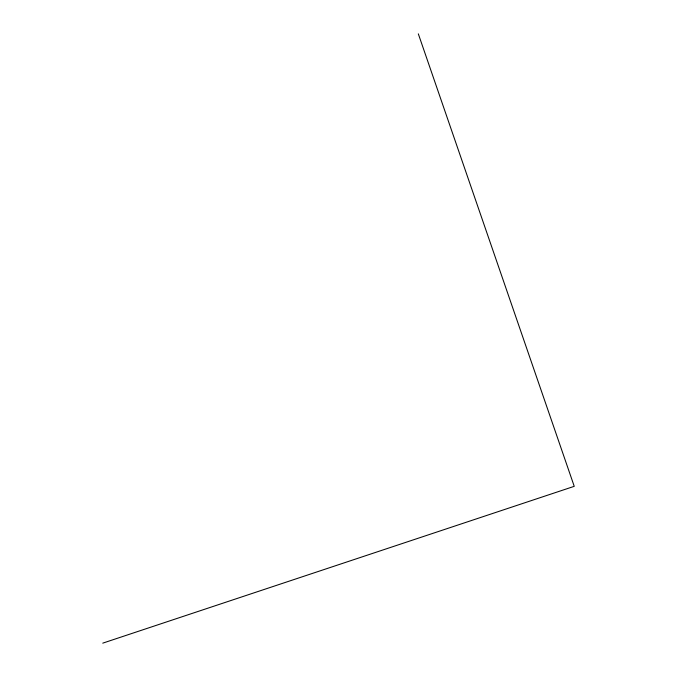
<?xml version="1.0" encoding="UTF-8"?>
<svg xmlns="http://www.w3.org/2000/svg" width="677" height="677" viewBox="0 0 677 677"><rect width="100%" height="100%" fill="white"/><g stroke="black" fill="none" stroke-linecap="round" stroke-linejoin="round"><path stroke-width="1.02" d="M102.76 643.15L574.24 486.331L418.318 33.85"/></g></svg>
